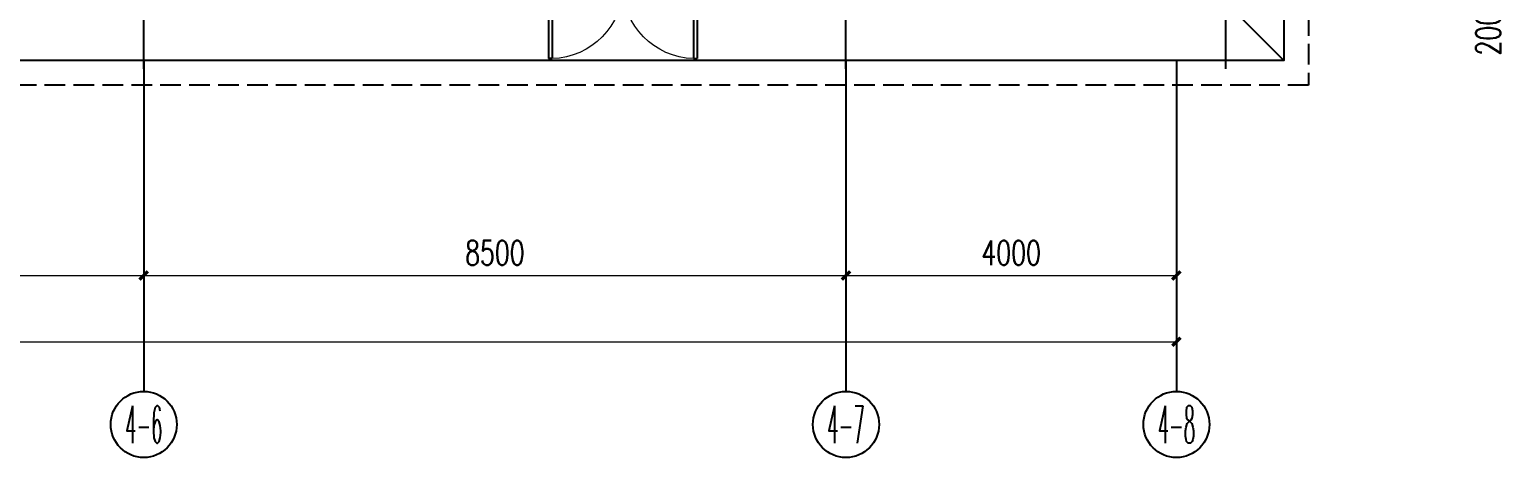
# Model space of a CAD drawing. Extents: x -124594 to 516503, y -3148 to 203159.
# Drawn here: x 51674 to 69482, y 12439 to 17614 of the extents above; entities that cross this region are included whole.
import ezdxf
from ezdxf.enums import TextEntityAlignment as Align

# ---------------------------------------------------------------- set-up
doc = ezdxf.new("R2010")
doc.units = 0
doc.header["$LTSCALE"] = 1000
doc.header["$MEASUREMENT"] = 0
doc.linetypes.add('DASH', pattern=[0.35, 0.25, -0.1])
doc.linetypes.add('DOTE', pattern=[2.42, 2, -0.2, 0.02, -0.2])
for name, color, linetype in [('AXIS', 3, 'Continuous'), ('AXIS_TEXT', 7, 'Continuous'), ('J-AXIS-轴线', 1, 'DOTE'), ('J-DOOR-门', 8, 'Continuous'), ('J-DRAN-地面及散水', 45, 'Continuous'), ('WINDOW_TEXT', 7, 'Continuous')]:
    doc.layers.add(name, color=color, linetype=linetype)
doc.layers.add('建筑底图', color=8, linetype='Continuous', lineweight=5)
doc.styles.add('_TCH_AXIS', font='COMPLEX', dxfattribs={"bigfont": 'GBCBIG'})
doc.styles.add('_TCH_DIM_T3', font='SIMPLEX', dxfattribs={"width": 0.705882, "bigfont": 'GBCBIG'})
doc.styles.add('_TCH_WINDOW', font='SIMPLEX', dxfattribs={"height": 3.5, "bigfont": 'GBCBIG'})
doc.styles.add('COMPLEX', font='COMPLEX')
doc.dimstyles.new('_TCH_ARCH&&100', dxfattribs={"dimtxt": 297.5, "dimasz": 100, "dimexe": 250, "dimexo": 300, "dimgap": 126.25, "dimtad": 1, "dimdec": 0, "dimzin": 0, "dimdsep": 46, "dimtxsty": '_TCH_DIM_T3', "dimblk": 'ARCHTICK', "dimcen": 0.09, "dimclrt": 7, "dimazin": 2, "dimtfac": 1, "dimtdec": 0, "dimtix": 1, "dimtmove": 2, "dimatfit": 3, "dimfxl": 1, "dimtolj": 1, "dimtzin": 0, "dimarcsym": 0})

# ---------------------------------------------------------------- blocks, each defined once
blk = doc.blocks.new('_AXISO')
blk.add_circle((0, 0), 0.5)
at = {"layer": 'AXIS_TEXT', "style": 'COMPLEX', "width": 1.041667}
blk.add_attdef('A', text='', height=0.56, dxfattribs=at).set_placement((-0.25, -0.28), (0.25, -0.28), align=Align.FIT)
blk = doc.blocks.new('_ArchTick')
at = {"color": 0, "linetype": 'ByBlock', "const_width": 0.4}
blk.add_lwpolyline([(-0.5, -0.5), (0.5, 0.5)], dxfattribs=at)
blk = doc.blocks.new('*D120')
at = {"layer": 'AXIS', "color": 0, "lineweight": -2, "transparency": 16777216}
for p, q in [((19058, 93491), (19058, 90241)), ((65558, 93491), (65558, 90241)), ((19058, 90491), (65558, 90491))]:
    blk.add_line(p, q, dxfattribs=at)
at = {"layer": 'Defpoints', "color": 0, "transparency": 16777216}
for p in [(19058, 93791), (65558, 93791), (65558, 90491)]:
    blk.add_point(p, dxfattribs=at)
at = {"layer": 'AXIS', "color": 0, "lineweight": -2, "transparency": 16777216, "xscale": 100, "yscale": 100, "zscale": 100, "rotation": 180}
blk.add_blockref('_ArchTick', (19058, 90491), dxfattribs=at)
at = {"layer": 'AXIS', "color": 0, "lineweight": -2, "transparency": 16777216, "xscale": 100, "yscale": 100, "zscale": 100}
blk.add_blockref('_ArchTick', (65558, 90491), dxfattribs=at)
at = {"layer": 'AXIS', "color": 7, "transparency": 16777216, "insert": (42308, 90766), "char_height": 297.5, "attachment_point": 5, "style": '_TCH_DIM_T3'}
blk.add_mtext('\\A1;46500', dxfattribs=at)
blk = doc.blocks.new('*D121')
at = {"layer": 'AXIS', "color": 0, "lineweight": -2, "transparency": 16777216}
for p, q in [((61558, 93491), (61558, 91041)), ((65558, 93491), (65558, 91041)), ((61558, 91291), (65558, 91291))]:
    blk.add_line(p, q, dxfattribs=at)
at = {"layer": 'Defpoints', "color": 0, "transparency": 16777216}
for p in [(61558, 93791), (65558, 93791), (65558, 91291)]:
    blk.add_point(p, dxfattribs=at)
at = {"layer": 'AXIS', "color": 0, "lineweight": -2, "transparency": 16777216, "xscale": 100, "yscale": 100, "zscale": 100, "rotation": 180}
blk.add_blockref('_ArchTick', (61558, 91291), dxfattribs=at)
at = {"layer": 'AXIS', "color": 0, "lineweight": -2, "transparency": 16777216, "xscale": 100, "yscale": 100, "zscale": 100}
blk.add_blockref('_ArchTick', (65558, 91291), dxfattribs=at)
at = {"layer": 'AXIS', "color": 7, "transparency": 16777216, "insert": (63558, 91566), "char_height": 297.5, "attachment_point": 5, "style": '_TCH_DIM_T3'}
blk.add_mtext('\\A1;4000', dxfattribs=at)
blk = doc.blocks.new('*D122')
at = {"layer": 'AXIS', "color": 0, "lineweight": -2, "transparency": 16777216}
for p, q in [((53058, 93491), (53058, 91041)), ((61558, 93491), (61558, 91041)), ((53058, 91291), (61558, 91291))]:
    blk.add_line(p, q, dxfattribs=at)
at = {"layer": 'Defpoints', "color": 0, "transparency": 16777216}
for p in [(53058, 93791), (61558, 93791), (61558, 91291)]:
    blk.add_point(p, dxfattribs=at)
at = {"layer": 'AXIS', "color": 0, "lineweight": -2, "transparency": 16777216, "xscale": 100, "yscale": 100, "zscale": 100, "rotation": 180}
blk.add_blockref('_ArchTick', (53058, 91291), dxfattribs=at)
at = {"layer": 'AXIS', "color": 0, "lineweight": -2, "transparency": 16777216, "xscale": 100, "yscale": 100, "zscale": 100}
blk.add_blockref('_ArchTick', (61558, 91291), dxfattribs=at)
at = {"layer": 'AXIS', "color": 7, "transparency": 16777216, "insert": (57308, 91566), "char_height": 297.5, "attachment_point": 5, "style": '_TCH_DIM_T3'}
blk.add_mtext('\\A1;8500', dxfattribs=at)
blk = doc.blocks.new('*D123')
at = {"layer": 'AXIS', "color": 0, "lineweight": -2, "transparency": 16777216}
for p, q in [((44558, 93491), (44558, 91041)), ((53058, 93491), (53058, 91041)), ((44558, 91291), (53058, 91291))]:
    blk.add_line(p, q, dxfattribs=at)
at = {"layer": 'Defpoints', "color": 0, "transparency": 16777216}
for p in [(44558, 93791), (53058, 93791), (53058, 91291)]:
    blk.add_point(p, dxfattribs=at)
at = {"layer": 'AXIS', "color": 0, "lineweight": -2, "transparency": 16777216, "xscale": 100, "yscale": 100, "zscale": 100, "rotation": 180}
blk.add_blockref('_ArchTick', (44558, 91291), dxfattribs=at)
at = {"layer": 'AXIS', "color": 0, "lineweight": -2, "transparency": 16777216, "xscale": 100, "yscale": 100, "zscale": 100}
blk.add_blockref('_ArchTick', (53058, 91291), dxfattribs=at)
at = {"layer": 'AXIS', "color": 7, "transparency": 16777216, "insert": (48808, 91566), "char_height": 297.5, "attachment_point": 5, "style": '_TCH_DIM_T3'}
blk.add_mtext('\\A1;8500', dxfattribs=at)
blk = doc.blocks.new('*D138')
at = {"layer": 'AXIS', "color": 0, "lineweight": -2, "transparency": 16777216}
for p, q in [((66858, 94791), (69308, 94791)), ((69058, 94791), (69058, 94891)), ((69058, 94591), (69058, 94791)), ((66858, 94591), (69308, 94591)), ((69058, 94591), (69058, 94491))]:
    blk.add_line(p, q, dxfattribs=at)
at = {"layer": 'Defpoints', "color": 0, "transparency": 16777216}
for p in [(66558, 94791), (69058, 94791), (66558, 94591)]:
    blk.add_point(p, dxfattribs=at)
at = {"layer": 'AXIS', "color": 0, "lineweight": -2, "transparency": 16777216, "xscale": 100, "yscale": 100, "zscale": 100}
for p, rotation in [((69058, 94791), 270), ((69058, 94591), 90)]:
    blk.add_blockref('_ArchTick', p, dxfattribs=dict(at, rotation=rotation))
at = {"layer": 'AXIS', "color": 7, "transparency": 16777216, "insert": (69333, 94221), "char_height": 297.5, "attachment_point": 5, "rotation": 90, "style": '_TCH_DIM_T3'}
blk.add_mtext('\\A1;200', dxfattribs=at)
blk = doc.blocks.new('$DorLib2D$00000002')
for p, q in [((-0.5, 0), (-0.5, 0.4875)), ((-0.475, 0.4875), (-0.5, 0.4875)), ((-0.475, 0), (-0.475, 0.4875)), ((0.475, 0), (0.475, 0.4875)), ((0.475, 0.4875), (0.5, 0.4875)), ((0.5, 0), (0.5, 0.4875)), ((-0.5, 0), (-0.475, 0)), ((0.5, 0), (0.475, 0))]:
    blk.add_line(p, q)
at = {"lineweight": 13}
for centre, start, end in [((-0.4875, 0), 0, 88.53072), ((0.4875, 0), 91.46928, 180)]:
    blk.add_arc(centre, 0.4875, start, end, dxfattribs=at)
blk = doc.blocks.new('DFDFFSDVG')
at = {"layer": 'AXIS', "color": 8}
for p, q in [((53058.3, 93890.8), (53058.3, 89890.8)), ((61558.3, 93890.8), (61558.3, 89890.8)), ((65558.3, 93890.8), (65558.3, 89890.8))]:
    blk.add_line(p, q, dxfattribs=at)
at = {"layer": 'J-AXIS-轴线', "color": 8}
for p, q in [((53058.3, 93790.8), (53058.3, 119790.8)), ((61558.3, 93790.8), (61558.3, 119790.8)), ((66158.3, 93790.8), (66158.3, 107890.8))]:
    blk.add_line(p, q, dxfattribs=at)
at = {"layer": 'J-DRAN-地面及散水', "color": 8, "linetype": 'DASH'}
blk.add_lwpolyline([(67158.3, 119990.8), (67158.3, 93590.8), (17658.3, 93590.8), (17658.3, 119990.8)], dxfattribs=at)
at = {"layer": 'J-DRAN-地面及散水', "color": 8}
for points in [[(66858.3, 119690.8), (66858.3, 93890.8), (17958.3, 93890.8), (17958.3, 119690.8)], [(66858.3, 93890.8), (66258.3, 94490.8)]]:
    blk.add_lwpolyline(points, dxfattribs=at)
at = {"layer": 'AXIS', "color": 8}
ref = blk.add_blockref('_AXISO', (53058.3, 89490.8), dxfattribs=dict(at, xscale=800, yscale=800, zscale=800))
ref.add_attrib('A', '4-6', dxfattribs={"layer": 'AXIS_TEXT', "color": 8, "height": 452.55, "style": '_TCH_AXIS', "width": 0.344262}).set_placement((52832.1, 89264.5), (53284.6, 89264.5), align=Align.FIT)
ref = blk.add_blockref('_AXISO', (61558.3, 89490.8), dxfattribs=dict(at, xscale=800, yscale=800, zscale=800))
ref.add_attrib('A', '4-7', dxfattribs={"layer": 'AXIS_TEXT', "color": 8, "height": 452.55, "style": '_TCH_AXIS', "width": 0.344262}).set_placement((61332.1, 89264.5), (61784.6, 89264.5), align=Align.FIT)
ref = blk.add_blockref('_AXISO', (65558.3, 89490.8), dxfattribs=dict(at, xscale=800, yscale=800, zscale=800))
ref.add_attrib('A', '4-8', dxfattribs={"layer": 'AXIS_TEXT', "color": 8, "height": 452.55, "style": '_TCH_AXIS', "width": 0.344262}).set_placement((65332.1, 89264.5), (65784.6, 89264.5), align=Align.FIT)
at = {"layer": 'J-DOOR-门'}
ref = blk.add_blockref('$DorLib2D$00000002', (58857.5, 94790.8), dxfattribs=dict(at, xscale=1800, yscale=-1800, zscale=200))
ref.add_attrib('A', 'M1824', (58382.5, 95017), dxfattribs={"layer": 'WINDOW_TEXT', "height": 297.5, "style": '_TCH_WINDOW', "width": 0.705882})
at = {"layer": 'AXIS', "color": 8}
dim = blk.add_linear_dim(base=(69058.3, 94790.8), p1=(66558.3, 94590.8), p2=(66558.3, 94790.8), angle=90, dimstyle='_TCH_ARCH&&100', dxfattribs=at)
dim.commit()
dim.dimension.update_dxf_attribs({"geometry": '*D138', "text_midpoint": (69333.3, 94220.8), "dimtype": 161})
for p1, p2, distance, picture, middle in [((19058.3, 93790.8), (65558.3, 93790.8), -3300, '*D120', (42308.3, 90765.8)), ((44558.3, 93790.8), (53058.3, 93790.8), -2500, '*D123', (48808.3, 91565.8)), ((53058.3, 93790.8), (61558.3, 93790.8), -2500, '*D122', (57308.3, 91565.8)), ((61558.3, 93790.8), (65558.3, 93790.8), -2500, '*D121', (63558.3, 91565.8))]:
    dim = blk.add_aligned_dim(p1=p1, p2=p2, distance=distance, dimstyle='_TCH_ARCH&&100', dxfattribs=at)
    dim.commit()
    dim.dimension.update_dxf_attribs({"geometry": picture, "text_midpoint": middle})

msp = doc.modelspace()

# ---------------------------------------------------------------- block references
at = {"layer": '建筑底图'}
msp.add_blockref('DFDFFSDVG', (0, -76652), dxfattribs=at)

doc.saveas('drawing.dxf')
